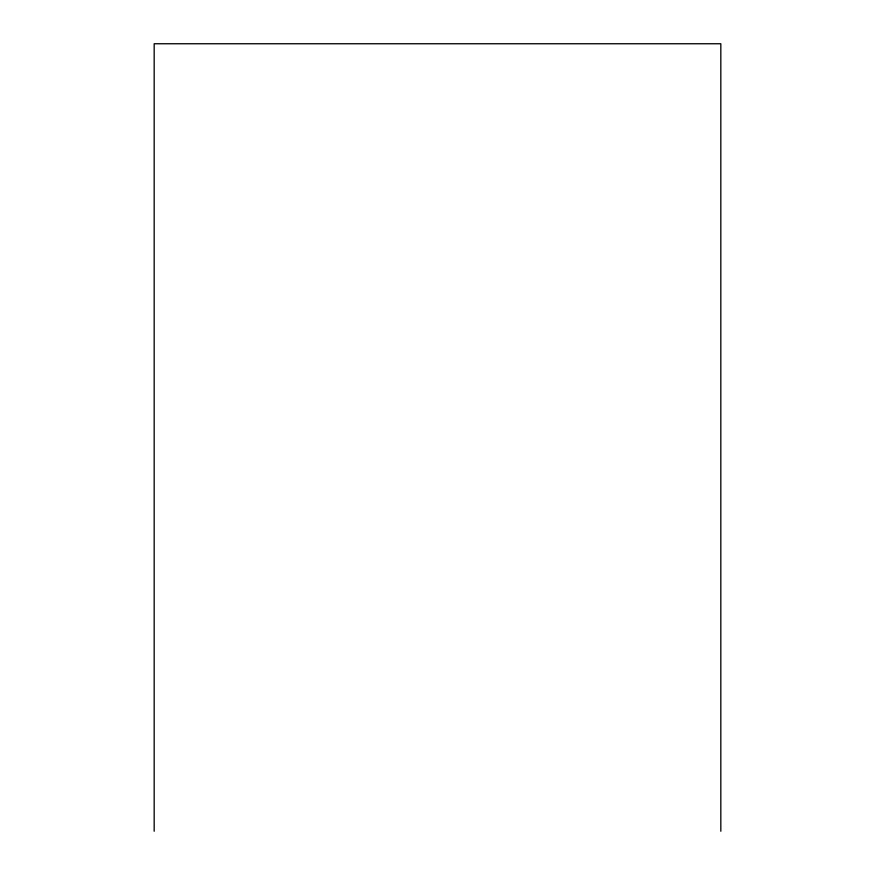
<?xml version="1.0" encoding="UTF-8"?>
<svg xmlns="http://www.w3.org/2000/svg" width="875" height="875" viewBox="0 0 875 875"><rect width="100%" height="100%" fill="white"/><g stroke="black" fill="none" stroke-linecap="round" stroke-linejoin="round"><path stroke-width="1.31" d="M720.825 831.25L720.825 43.75L154.175 43.75L154.175 831.25"/></g></svg>
